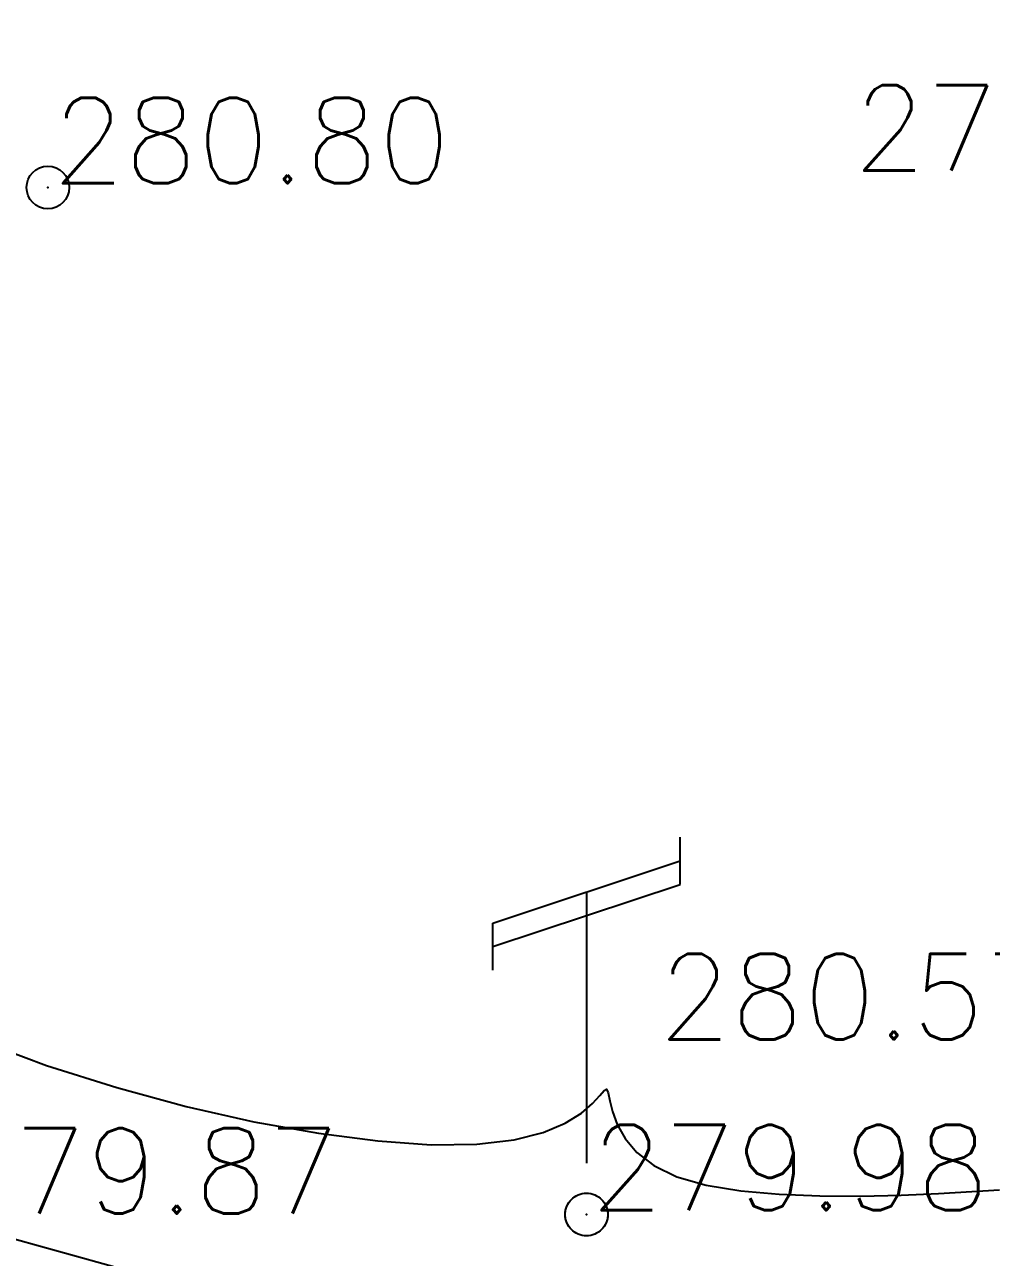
# Model space of a CAD drawing. Header units: millimetres. Extents: x 524954 to 526204, y 9523489 to 9524010.
# Drawn here: x 525149.48 to 525160.8, y 9523742.49 to 9523756.93 of the extents above; entities that cross this region are included whole.
import ezdxf
from ezdxf.enums import TextEntityAlignment as Align

# ---------------------------------------------------------------- set-up
doc = ezdxf.new("R2010")
doc.units = ezdxf.units.MM
doc.header["$PDMODE"] = 32
doc.header["$PDSIZE"] = 0.5
doc.linetypes.add('CACHE2', pattern=[4.7625, 3.175, -1.5875])
for name, color, linetype in [('CN_10_00', 1, 'Continuous'), ('Haut_Talus', 30, 'Continuous'), ('Réseau_Electrique', 1, 'CACHE2'), ('TopoAlt', 3, 'Continuous'), ('TOPOJIS', 7, 'Continuous')]:
    doc.layers.add(name, color=color, linetype=linetype)
doc.styles.add('Simplex 1.0', font='Simplex.shx', dxfattribs={"width": 0.99, "height": 1})

# ---------------------------------------------------------------- blocks, each defined once
blk = doc.blocks.new('TCPOINT M')
at = {"color": 0}
blk.add_point((0, 0), dxfattribs=at)
at = {"layer": 'TopoAlt', "style": 'Simplex 1.0', "width": 0.99}
blk.add_attdef('ALT', (0.15, 0.15), '', height=1, dxfattribs=at)
blk = doc.blocks.new('e004')
at = {"color": 0}
blk.add_line((0, 3.777478), (0, 0.25), dxfattribs=at)
for points in [[(-1.096503, 3.137365), (-1.096503, 3.412949), (1.096503, 4.142007), (1.096503, 4.417591)], [(-1.096503, 2.861781), (-1.096503, 3.137365), (1.096503, 3.866423), (1.096503, 4.142007)]]:
    blk.add_lwpolyline(points, dxfattribs=at)
blk.add_circle((0, 0), 0.25, dxfattribs=at)

msp = doc.modelspace()

# ---------------------------------------------------------------- linework, layer by layer
at = {"layer": 'CN_10_00', "elevation": 280, "flags": 128}
msp.add_lwpolyline([(525148.92, 9523745.041), (525149.732, 9523744.74), (525150.554, 9523744.479), (525151.37, 9523744.258), (525152.163, 9523744.079), (525152.917, 9523743.944), (525153.615, 9523743.854), (525154.24, 9523743.81), (525154.776, 9523743.815), (525155.211, 9523743.866), (525155.552, 9523743.953), (525155.81, 9523744.062), (525155.999, 9523744.18), (525156.13, 9523744.292), (525156.215, 9523744.385), (525156.266, 9523744.446), (525156.294, 9523744.459), (525156.312, 9523744.417), (525156.332, 9523744.326), (525156.364, 9523744.199), (525156.42, 9523744.048), (525156.512, 9523743.884), (525156.651, 9523743.719), (525156.849, 9523743.566), (525157.116, 9523743.436), (525157.46, 9523743.338), (525157.866, 9523743.271), (525158.317, 9523743.23), (525158.792, 9523743.21), (525159.275, 9523743.208), (525159.745, 9523743.219), (525160.183, 9523743.238), (525160.573, 9523743.261), (525160.9, 9523743.283)], dxfattribs=at)
at = {"layer": 'Haut_Talus', "flags": 128}
msp.add_lwpolyline([(525196.209, 9523734.666), (525185.666, 9523736.075), (525174.732, 9523738.405), (525167.266, 9523739.353), (525162.456, 9523738.862), (525160.617, 9523739.586), (525160.617, 9523739.586), (525148.449, 9523742.953), (525140.268, 9523745.585), (525128.783, 9523751.058), (525115.061, 9523754.312), (525099.667, 9523759.924), (525089.678, 9523759.911), (525072.881, 9523765.307), (525051.318, 9523770.478), (525037.439, 9523773.912), (525026.483, 9523776.419), (525009.07, 9523781.626), (524998.873, 9523783.305), (524985.831, 9523787.803), (524969.54, 9523790.743)], dxfattribs=at)

# ---------------------------------------------------------------- block references
at = {"layer": 'Réseau_Electrique'}
msp.add_blockref('e004', (525156.059, 9523742.993), dxfattribs=at)
at = {"layer": 'TOPOJIS'}
ref = msp.add_blockref('TCPOINT M', (525163.903, 9523755.169, 279.99), dxfattribs=at)
ref.add_attrib('ALT', '279.99', dxfattribs={"layer": 'TopoAlt', "height": 1, "style": 'Simplex 1.0', "width": 0.99}).set_placement((525163.853, 9523755.219, 279.99), align=Align.RIGHT)
ref = msp.add_blockref('TCPOINT M', (525149.748, 9523755.022, 280.8), dxfattribs=at)
ref.add_attrib('ALT', '280.80', (525149.798, 9523755.072, 280.8), dxfattribs={"layer": 'TopoAlt', "height": 1, "style": 'Simplex 1.0', "width": 0.99})
ref = msp.add_blockref('TCPOINT M', (525161.62, 9523744.994, 280.57), dxfattribs=at)
ref.add_attrib('ALT', '280.57', dxfattribs={"layer": 'TopoAlt', "height": 1, "style": 'Simplex 1.0', "width": 0.99}).set_placement((525161.57, 9523745.044, 280.57), align=Align.RIGHT)
ref = msp.add_blockref('TCPOINT M', (525156.059, 9523742.993, 279.98), dxfattribs=at)
ref.add_attrib('ALT', '279.98', (525156.109, 9523743.043, 279.98), dxfattribs={"layer": 'TopoAlt', "height": 1, "style": 'Simplex 1.0', "width": 0.99})
ref = msp.add_blockref('TCPOINT M', (525148.449, 9523742.953, 279.87), dxfattribs=at)
ref.add_attrib('ALT', '279.87', (525148.499, 9523743.003, 279.87), dxfattribs={"layer": 'TopoAlt', "height": 1, "style": 'Simplex 1.0', "width": 0.99})

doc.saveas('drawing.dxf')
